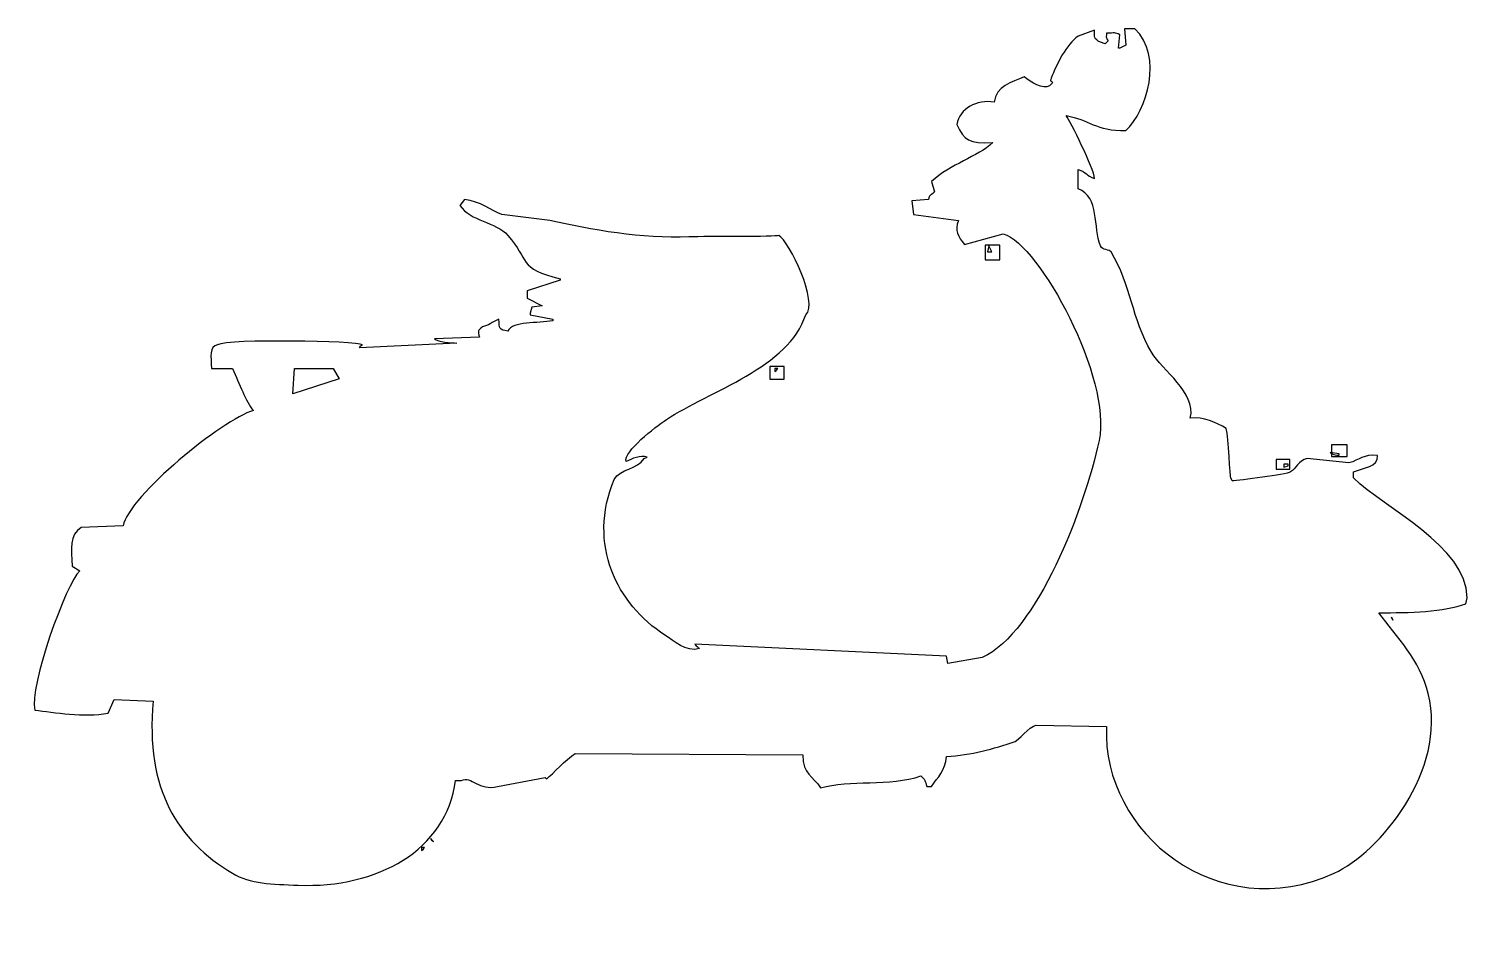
# Model space of a CAD drawing. Header units: centimetres. Extents: x -7.4 to 7.4, y -4.8 to 4.4.
import ezdxf

# ---------------------------------------------------------------- set-up
doc = ezdxf.new("R2010")
doc.units = ezdxf.units.CM
doc.header["$MEASUREMENT"] = 0
doc.layers.add('Camada 1', color=7, linetype='Continuous')

msp = doc.modelspace()

# ---------------------------------------------------------------- linework, layer by layer
at = {"layer": 'Camada 1', "color": 7}
for points in [[(2.41802, 2.05091), (2.56904, 2.05091), (2.56904, 2.20193), (2.41802, 2.20193), (2.41802, 2.05091)], [(0.19541, 0.82102), (0.34651, 0.82102), (0.34651, 0.95052), (0.19541, 0.95052), (0.19541, 0.82102)], [(5.98905, 0.02271), (6.15083, 0.02271), (6.15083, 0.14143), (5.98905, 0.14143), (5.98905, 0.02271)], [(5.41725, -0.10679), (5.55751, -0.10679), (5.55751, -0.00967), (5.41725, -0.00967), (5.41725, -0.10679)]]:
    msp.add_lwpolyline(points, close=True, dxfattribs=at)
at = {"layer": 'Camada 1'}
msp.add_open_spline([(3.66886, -2.76054), (3.66886, -2.76054), (2.94345, -2.74504), (2.94345, -2.74504), (2.94345, -2.74504), (2.87154, -2.76398), (2.7539, -2.90588), (2.72747, -2.91493), (2.72747, -2.91493), (2.50305, -2.99155), (2.27556, -3.05362), (2.01751, -3.06924), (2.01751, -3.06924), (2.00931, -3.21505), (1.92795, -3.28485), (1.8632, -3.37782), (1.8632, -3.37782), (1.8632, -3.37782), (1.81688, -3.37782), (1.81688, -3.37782), (1.81688, -3.37782), (1.79738, -3.32199), (1.79582, -3.3031), (1.7551, -3.26987), (1.7551, -3.26987), (1.43644, -3.37986), (1.01575, -3.30683), (0.72103, -3.39327), (0.72103, -3.39327), (0.64221, -3.26698), (0.53966, -3.2591), (0.5359, -3.05378), (0.5359, -3.05378), (0.5359, -3.05378), (-1.81003, -3.03833), (-1.81003, -3.03833), (-1.81003, -3.03833), (-1.9084, -3.1017), (-2.04046, -3.2492), (-2.10327, -3.30069), (-2.10327, -3.30069), (-2.10327, -3.30069), (-2.1187, -3.28524), (-2.1187, -3.28524), (-2.1187, -3.28524), (-2.1187, -3.28524), (-2.61257, -3.37782), (-2.61257, -3.37782), (-2.61257, -3.37782), (-2.80135, -3.42994), (-2.88091, -3.26315), (-2.98296, -3.31612), (-2.98296, -3.31612), (-2.98296, -3.31612), (-3.04473, -3.31612), (-3.04473, -3.31612), (-3.04473, -3.31612), (-3.13458, -4.03669), (-3.85298, -4.4279), (-4.6652, -4.39631), (-4.6652, -4.39631), (-4.93722, -4.38583), (-5.16256, -4.3821), (-5.34425, -4.27288), (-5.34425, -4.27288), (-5.91091, -3.93247), (-6.24352, -3.41309), (-6.16226, -2.49821), (-6.16226, -2.49821), (-6.16226, -2.49821), (-6.56353, -2.48276), (-6.56353, -2.48276), (-6.56353, -2.48276), (-6.56353, -2.48276), (-6.62531, -2.62161), (-6.62531, -2.62161), (-6.62531, -2.62161), (-6.87235, -2.66937), (-7.1862, -2.61624), (-7.38152, -2.59073), (-7.38152, -2.59073), (-7.44439, -2.35459), (-7.05764, -1.27739), (-6.91847, -1.15555), (-6.91847, -1.15555), (-6.91847, -1.15555), (-6.99568, -1.10919), (-6.99568, -1.10919), (-6.99568, -1.10919), (-7.00888, -0.92681), (-7.02719, -0.78735), (-6.90308, -0.708), (-6.90308, -0.708), (-6.90308, -0.708), (-6.47094, -0.69263), (-6.47094, -0.69263), (-6.47094, -0.69263), (-6.41392, -0.3845), (-5.44192, 0.40648), (-5.12818, 0.49572), (-5.12818, 0.49572), (-5.20867, 0.58917), (-5.26968, 0.77274), (-5.34427, 0.92789), (-5.34427, 0.92789), (-5.34427, 0.92789), (-5.56034, 0.92788), (-5.56034, 0.92788), (-5.56034, 0.92788), (-5.56394, 1.06001), (-5.58701, 1.15114), (-5.49856, 1.17476), (-5.49856, 1.17476), (-5.38886, 1.23593), (-4.05542, 1.21408), (-4.00157, 1.17476), (-4.00157, 1.17476), (-4.03123, 1.15325), (-4.01078, 1.1732), (-4.03245, 1.14388), (-4.03245, 1.14388), (-4.03245, 1.14388), (-3.02928, 1.19013), (-3.02928, 1.19013), (-3.02928, 1.19013), (-3.09222, 1.19833), (-3.22187, 1.1991), (-3.26079, 1.23649), (-3.26079, 1.23649), (-3.26079, 1.23649), (-2.79774, 1.25184), (-2.79774, 1.25184), (-2.79774, 1.25184), (-2.81242, 1.31986), (-2.81616, 1.31941), (-2.76686, 1.35998), (-2.76686, 1.35998), (-2.70235, 1.36728), (-2.67325, 1.4085), (-2.5971, 1.43705), (-2.5971, 1.43705), (-2.59165, 1.34265), (-2.59633, 1.32907), (-2.5045, 1.31362), (-2.5045, 1.31362), (-2.45449, 1.42316), (-2.19404, 1.39162), (-2.04151, 1.4216), (-2.04151, 1.4216), (-2.04151, 1.4216), (-2.04151, 1.43705), (-2.04151, 1.43705), (-2.04151, 1.43705), (-2.04151, 1.43705), (-2.27305, 1.48338), (-2.27305, 1.48338), (-2.27305, 1.48338), (-2.27305, 1.48338), (-2.27305, 1.49883), (-2.27305, 1.49883), (-2.27305, 1.49883), (-2.27305, 1.49883), (-2.2576, 1.56061), (-2.2576, 1.56061), (-2.2576, 1.56061), (-2.2576, 1.56061), (-2.14949, 1.57598), (-2.14949, 1.57598), (-2.14949, 1.57598), (-2.14949, 1.57598), (-2.30387, 1.65311), (-2.30387, 1.65311), (-2.30387, 1.65311), (-2.30387, 1.65311), (-2.30387, 1.73034), (-2.30387, 1.73034), (-2.30387, 1.73034), (-2.30387, 1.73034), (-1.9643, 1.83832), (-1.9643, 1.83832), (-1.9643, 1.83832), (-1.9643, 1.83832), (-1.9643, 1.85377), (-1.9643, 1.85377), (-1.9643, 1.85377), (-2.40597, 1.96196), (-2.2796, 2.04752), (-2.5045, 2.30129), (-2.5045, 2.30129), (-2.63087, 2.4439), (-2.89002, 2.44551), (-2.99837, 2.60995), (-2.99837, 2.60995), (-2.99837, 2.60995), (-2.95204, 2.67168), (-2.95204, 2.67168), (-2.95204, 2.67168), (-2.78744, 2.65287), (-2.67526, 2.55809), (-2.5662, 2.5173), (-2.5662, 2.5173), (-2.5662, 2.5173), (-2.07241, 2.45568), (-2.07241, 2.45568), (-2.07241, 2.45568), (-1.65257, 2.35831), (-1.11914, 2.2655), (-0.63705, 2.28592), (-0.63705, 2.28592), (-0.44671, 2.29388), (0.26206, 2.28375), (0.28904, 2.30129), (0.28904, 2.30129), (0.39794, 2.24226), (0.70624, 1.60057), (0.56675, 1.48338), (0.56675, 1.48338), (0.40186, 0.94225), (-0.428, 0.69714), (-0.86851, 0.40306), (-0.86851, 0.40306), (-0.98942, 0.32239), (-1.31105, 0.07728), (-1.28531, -0.02895), (-1.28531, -0.02895), (-1.22464, -0.00109), (-1.13444, 0.03987), (-1.06922, 0.0173), (-1.06922, 0.0173), (-1.06922, 0.0173), (-1.10004, 0.00185), (-1.10004, 0.00185), (-1.10004, 0.00185), (-1.16891, -0.1093), (-1.34531, -0.10406), (-1.40873, -0.21413), (-1.40873, -0.21413), (-1.68548, -0.88533), (-1.38026, -1.49704), (-0.88398, -1.81915), (-0.88398, -1.81915), (-0.79397, -1.87757), (-0.66914, -1.99711), (-0.52896, -1.95808), (-0.52896, -1.95808), (-0.55103, -1.93734), (-0.55619, -1.93874), (-0.57529, -1.91175), (-0.57529, -1.91175), (-0.57529, -1.91175), (2.01755, -2.03523), (2.01755, -2.03523), (2.01755, -2.03523), (2.01755, -2.03523), (2.033, -2.11238), (2.033, -2.11238), (2.033, -2.11238), (2.033, -2.11238), (2.38791, -2.05068), (2.38791, -2.05068), (2.38791, -2.05068), (2.95565, -1.78591), (3.43947, -0.52165), (3.59174, 0.18706), (3.59174, 0.18706), (3.72779, 0.8201), (2.98045, 2.20776), (2.604, 2.31674), (2.604, 2.31674), (2.604, 2.31674), (2.20273, 2.20868), (2.20273, 2.20868), (2.20273, 2.20868), (2.14127, 2.28795), (2.10023, 2.35174), (2.14095, 2.45567), (2.14095, 2.45567), (2.14095, 2.45567), (1.67806, 2.51729), (1.67806, 2.51729), (1.67806, 2.51729), (1.67806, 2.51729), (1.66261, 2.6563), (1.66261, 2.6563), (1.66261, 2.6563), (1.66261, 2.6563), (1.83237, 2.67167), (1.83237, 2.67167), (1.83237, 2.67167), (1.84383, 2.72496), (1.84531, 2.70194), (1.89399, 2.7488), (1.89399, 2.7488), (1.89399, 2.7488), (1.86325, 2.85694), (1.86325, 2.85694), (1.86325, 2.85694), (2.06076, 3.03752), (2.33722, 3.10827), (2.49597, 3.25805), (2.49597, 3.25805), (2.25033, 3.24628), (2.19776, 3.2852), (2.1255, 3.44323), (2.1255, 3.44323), (2.15688, 3.61315), (2.32817, 3.70395), (2.51134, 3.67477), (2.51134, 3.67477), (2.52507, 3.83704), (2.69425, 3.88236), (2.82008, 3.9371), (2.82008, 3.9371), (2.8881, 3.88053), (3.01479, 3.80097), (3.08249, 3.84452), (3.08249, 3.84452), (3.08249, 3.84452), (3.11331, 3.8754), (3.11331, 3.8754), (3.11331, 3.8754), (3.08413, 3.91456), (3.08645, 3.87432), (3.09794, 3.92173), (3.09794, 3.92173), (3.15363, 4.06434), (3.25661, 4.27254), (3.37565, 4.35374), (3.37565, 4.35374), (3.37565, 4.35374), (3.54541, 4.41552), (3.54541, 4.41552), (3.54541, 4.41552), (3.54128, 4.34562), (3.53745, 4.3258), (3.60719, 4.29212), (3.60719, 4.29212), (3.60719, 4.29212), (3.65352, 4.27667), (3.65352, 4.27667), (3.65352, 4.27667), (3.65352, 4.27667), (3.68426, 4.30757), (3.68426, 4.30757), (3.68426, 4.30757), (3.66193, 4.35533), (3.66569, 4.32067), (3.66889, 4.38464), (3.66889, 4.38464), (3.75462, 4.38808), (3.75377, 4.39594), (3.80782, 4.36919), (3.80782, 4.36919), (3.80782, 4.36919), (3.79237, 4.23034), (3.79237, 4.23034), (3.79237, 4.23034), (3.79237, 4.23034), (3.80782, 4.23033), (3.80782, 4.23033), (3.80782, 4.23033), (3.80782, 4.23033), (3.8696, 4.26121), (3.8696, 4.26121), (3.8696, 4.26121), (3.8696, 4.26121), (3.85412, 4.43099), (3.85412, 4.43099), (3.85412, 4.43099), (3.85412, 4.43099), (3.9621, 4.43099), (3.9621, 4.43099), (3.9621, 4.43099), (4.25634, 4.14688), (4.08722, 3.5885), (3.86958, 3.38163), (3.86958, 3.38163), (3.55285, 3.37787), (3.49189, 3.49654), (3.25215, 3.53594), (3.25215, 3.53594), (3.29218, 3.4839), (3.54086, 2.98566), (3.54539, 2.88776), (3.54539, 2.88776), (3.45808, 2.91578), (3.46628, 2.95478), (3.37563, 2.98036), (3.37563, 2.98036), (3.37563, 2.98036), (3.37563, 2.94948), (3.37563, 2.94948), (3.37563, 2.94948), (3.37563, 2.94948), (3.37563, 2.77972), (3.37563, 2.77972), (3.37563, 2.77972), (3.59976, 2.7031), (3.52917, 2.38105), (3.60717, 2.19327), (3.60717, 2.19327), (3.62648, 2.14668), (3.69967, 2.15707), (3.7152, 2.13154), (3.7152, 2.13154), (3.92708, 1.78176), (3.92708, 1.44804), (4.13192, 1.09757), (4.13192, 1.09757), (4.24363, 0.90636), (4.59539, 0.6867), (4.53311, 0.41849), (4.53311, 0.41849), (4.6676, 0.4313), (4.80084, 0.37393), (4.90366, 0.31054), (4.90366, 0.31054), (4.92861, 0.21921), (4.94234, -0.19391), (4.94983, -0.1987), (4.94983, -0.1987), (4.94983, -0.1987), (4.96528, -0.22958), (4.96528, -0.22958), (4.96528, -0.22958), (5.03595, -0.22381), (5.52302, -0.16611), (5.56718, -0.13708), (5.56718, -0.13708), (5.62327, -0.10009), (5.64693, -0.02053), (5.73694, 0.00185), (5.73694, 0.00185), (5.73694, 0.00185), (6.16908, -0.0444), (6.16908, -0.0444), (6.16908, -0.0444), (6.28018, -0.01117), (6.31746, 0.04876), (6.46232, 0.03267), (6.46232, 0.03267), (6.47301, -0.08981), (6.31606, -0.08996), (6.21544, -0.13709), (6.21544, -0.13709), (6.21544, -0.13709), (6.21544, -0.19871), (6.21544, -0.19871), (6.21544, -0.19871), (6.53122, -0.51113), (7.38633, -0.9025), (7.38836, -1.43341), (7.38836, -1.43341), (7.38836, -1.43341), (7.37291, -1.49503), (7.37291, -1.49503), (7.37291, -1.49503), (7.15185, -1.58023), (6.78924, -1.5888), (6.47777, -1.58769), (6.47777, -1.58769), (6.65986, -1.83717), (6.90221, -2.07635), (6.98709, -2.42105), (6.98709, -2.42105), (7.18272, -3.2152), (6.48719, -4.05662), (6.0148, -4.27287), (6.0148, -4.27287), (4.82212, -4.81887), (3.61729, -3.86208), (3.66886, -2.76054)], degree=3, knots=[0, 0, 0, 0, 0.00840336, 0.00840336, 0.00840336, 0.00840336, 0.01680672, 0.01680672, 0.01680672, 0.01680672, 0.02521008, 0.02521008, 0.02521008, 0.02521008, 0.03361345, 0.03361345, 0.03361345, 0.03361345, 0.04201681, 0.04201681, 0.04201681, 0.04201681, 0.05042017, 0.05042017, 0.05042017, 0.05042017, 0.05882353, 0.05882353, 0.05882353, 0.05882353, 0.06722689, 0.06722689, 0.06722689, 0.06722689, 0.07563025, 0.07563025, 0.07563025, 0.07563025, 0.08403361, 0.08403361, 0.08403361, 0.08403361, 0.09243697, 0.09243697, 0.09243697, 0.09243697, 0.10084034, 0.10084034, 0.10084034, 0.10084034, 0.1092437, 0.1092437, 0.1092437, 0.1092437, 0.11764706, 0.11764706, 0.11764706, 0.11764706, 0.12605042, 0.12605042, 0.12605042, 0.12605042, 0.13445378, 0.13445378, 0.13445378, 0.13445378, 0.14285714, 0.14285714, 0.14285714, 0.14285714, 0.1512605, 0.1512605, 0.1512605, 0.1512605, 0.15966387, 0.15966387, 0.15966387, 0.15966387, 0.16806723, 0.16806723, 0.16806723, 0.16806723, 0.17647059, 0.17647059, 0.17647059, 0.17647059, 0.18487395, 0.18487395, 0.18487395, 0.18487395, 0.19327731, 0.19327731, 0.19327731, 0.19327731, 0.20168067, 0.20168067, 0.20168067, 0.20168067, 0.21008403, 0.21008403, 0.21008403, 0.21008403, 0.21848739, 0.21848739, 0.21848739, 0.21848739, 0.22689076, 0.22689076, 0.22689076, 0.22689076, 0.23529412, 0.23529412, 0.23529412, 0.23529412, 0.24369748, 0.24369748, 0.24369748, 0.24369748, 0.25210084, 0.25210084, 0.25210084, 0.25210084, 0.2605042, 0.2605042, 0.2605042, 0.2605042, 0.26890756, 0.26890756, 0.26890756, 0.26890756, 0.27731092, 0.27731092, 0.27731092, 0.27731092, 0.28571429, 0.28571429, 0.28571429, 0.28571429, 0.29411765, 0.29411765, 0.29411765, 0.29411765, 0.30252101, 0.30252101, 0.30252101, 0.30252101, 0.31092437, 0.31092437, 0.31092437, 0.31092437, 0.31932773, 0.31932773, 0.31932773, 0.31932773, 0.32773109, 0.32773109, 0.32773109, 0.32773109, 0.33613445, 0.33613445, 0.33613445, 0.33613445, 0.34453782, 0.34453782, 0.34453782, 0.34453782, 0.35294118, 0.35294118, 0.35294118, 0.35294118, 0.36134454, 0.36134454, 0.36134454, 0.36134454, 0.3697479, 0.3697479, 0.3697479, 0.3697479, 0.37815126, 0.37815126, 0.37815126, 0.37815126, 0.38655462, 0.38655462, 0.38655462, 0.38655462, 0.39495798, 0.39495798, 0.39495798, 0.39495798, 0.40336134, 0.40336134, 0.40336134, 0.40336134, 0.41176471, 0.41176471, 0.41176471, 0.41176471, 0.42016807, 0.42016807, 0.42016807, 0.42016807, 0.42857143, 0.42857143, 0.42857143, 0.42857143, 0.43697479, 0.43697479, 0.43697479, 0.43697479, 0.44537815, 0.44537815, 0.44537815, 0.44537815, 0.45378151, 0.45378151, 0.45378151, 0.45378151, 0.46218487, 0.46218487, 0.46218487, 0.46218487, 0.47058824, 0.47058824, 0.47058824, 0.47058824, 0.4789916, 0.4789916, 0.4789916, 0.4789916, 0.48739496, 0.48739496, 0.48739496, 0.48739496, 0.49579832, 0.49579832, 0.49579832, 0.49579832, 0.50420168, 0.50420168, 0.50420168, 0.50420168, 0.51260504, 0.51260504, 0.51260504, 0.51260504, 0.5210084, 0.5210084, 0.5210084, 0.5210084, 0.52941176, 0.52941176, 0.52941176, 0.52941176, 0.53781513, 0.53781513, 0.53781513, 0.53781513, 0.54621849, 0.54621849, 0.54621849, 0.54621849, 0.55462185, 0.55462185, 0.55462185, 0.55462185, 0.56302521, 0.56302521, 0.56302521, 0.56302521, 0.57142857, 0.57142857, 0.57142857, 0.57142857, 0.57983193, 0.57983193, 0.57983193, 0.57983193, 0.58823529, 0.58823529, 0.58823529, 0.58823529, 0.59663866, 0.59663866, 0.59663866, 0.59663866, 0.60504202, 0.60504202, 0.60504202, 0.60504202, 0.61344538, 0.61344538, 0.61344538, 0.61344538, 0.62184874, 0.62184874, 0.62184874, 0.62184874, 0.6302521, 0.6302521, 0.6302521, 0.6302521, 0.63865546, 0.63865546, 0.63865546, 0.63865546, 0.64705882, 0.64705882, 0.64705882, 0.64705882, 0.65546218, 0.65546218, 0.65546218, 0.65546218, 0.66386555, 0.66386555, 0.66386555, 0.66386555, 0.67226891, 0.67226891, 0.67226891, 0.67226891, 0.68067227, 0.68067227, 0.68067227, 0.68067227, 0.68907563, 0.68907563, 0.68907563, 0.68907563, 0.69747899, 0.69747899, 0.69747899, 0.69747899, 0.70588235, 0.70588235, 0.70588235, 0.70588235, 0.71428571, 0.71428571, 0.71428571, 0.71428571, 0.72268908, 0.72268908, 0.72268908, 0.72268908, 0.73109244, 0.73109244, 0.73109244, 0.73109244, 0.7394958, 0.7394958, 0.7394958, 0.7394958, 0.74789916, 0.74789916, 0.74789916, 0.74789916, 0.75630252, 0.75630252, 0.75630252, 0.75630252, 0.76470588, 0.76470588, 0.76470588, 0.76470588, 0.77310924, 0.77310924, 0.77310924, 0.77310924, 0.78151261, 0.78151261, 0.78151261, 0.78151261, 0.78991597, 0.78991597, 0.78991597, 0.78991597, 0.79831933, 0.79831933, 0.79831933, 0.79831933, 0.80672269, 0.80672269, 0.80672269, 0.80672269, 0.81512605, 0.81512605, 0.81512605, 0.81512605, 0.82352941, 0.82352941, 0.82352941, 0.82352941, 0.83193277, 0.83193277, 0.83193277, 0.83193277, 0.84033613, 0.84033613, 0.84033613, 0.84033613, 0.8487395, 0.8487395, 0.8487395, 0.8487395, 0.85714286, 0.85714286, 0.85714286, 0.85714286, 0.86554622, 0.86554622, 0.86554622, 0.86554622, 0.87394958, 0.87394958, 0.87394958, 0.87394958, 0.88235294, 0.88235294, 0.88235294, 0.88235294, 0.8907563, 0.8907563, 0.8907563, 0.8907563, 0.89915966, 0.89915966, 0.89915966, 0.89915966, 0.90756303, 0.90756303, 0.90756303, 0.90756303, 0.91596639, 0.91596639, 0.91596639, 0.91596639, 0.92436975, 0.92436975, 0.92436975, 0.92436975, 0.93277311, 0.93277311, 0.93277311, 0.93277311, 0.94117647, 0.94117647, 0.94117647, 0.94117647, 0.94957983, 0.94957983, 0.94957983, 0.94957983, 0.95798319, 0.95798319, 0.95798319, 0.95798319, 0.96638655, 0.96638655, 0.96638655, 0.96638655, 0.97478992, 0.97478992, 0.97478992, 0.97478992, 0.98319328, 0.98319328, 0.98319328, 0.98319328, 1, 1, 1, 1], dxfattribs=at)
at = {"layer": 'Camada 1', "color": 7}
for points, knots in [([(2.45569, 2.19513), (2.45569, 2.19513), (2.48651, 2.13343), (2.48651, 2.13343), (2.48651, 2.13343), (2.48651, 2.13343), (2.44016, 2.13343), (2.44016, 2.13343), (2.44016, 2.13343), (2.44016, 2.13343), (2.45569, 2.19513), (2.45569, 2.19513)], [0, 0, 0, 0, 0.25, 0.25, 0.25, 0.25, 0.5, 0.5, 0.5, 0.5, 1, 1, 1, 1]), ([(-4.70552, 0.92968), (-4.70552, 0.92968), (-4.72095, 0.66735), (-4.72095, 0.66735), (-4.72095, 0.66735), (-4.72095, 0.66735), (-4.24245, 0.82165), (-4.24245, 0.82165), (-4.24245, 0.82165), (-4.24245, 0.82165), (-4.30426, 0.92968), (-4.30426, 0.92968), (-4.30426, 0.92968), (-4.30426, 0.92968), (-4.70552, 0.92968), (-4.70552, 0.92968)], [0, 0, 0, 0, 0.2, 0.2, 0.2, 0.2, 0.4, 0.4, 0.4, 0.4, 0.6, 0.6, 0.6, 0.6, 1, 1, 1, 1]), ([(0.24862, 0.92968), (0.24862, 0.92968), (0.27952, 0.92968), (0.27952, 0.92968), (0.27952, 0.92968), (0.25812, 0.89997), (0.27793, 0.92039), (0.24862, 0.89888), (0.24862, 0.89888), (0.24862, 0.89888), (0.24862, 0.92968), (0.24862, 0.92968)], [0, 0, 0, 0, 0.25, 0.25, 0.25, 0.25, 0.5, 0.5, 0.5, 0.5, 1, 1, 1, 1]), ([(5.97446, 0.06544), (5.97446, 0.06544), (6.06714, 0.04999), (6.06714, 0.04999), (6.06714, 0.04999), (6.06714, 0.04999), (6.06714, 0.03454), (6.06714, 0.03454), (6.06714, 0.03454), (6.0302, 0.0383), (6.01586, 0.03941), (6.00356, 0.04502), (6.00356, 0.04502), (5.99505, 0.04891), (5.98764, 0.05497), (5.97446, 0.06544)], [0, 0, 0, 0, 0.2, 0.2, 0.2, 0.2, 0.4, 0.4, 0.4, 0.4, 0.6, 0.6, 0.6, 0.6, 1, 1, 1, 1]), ([(5.49604, -0.05796), (5.49604, -0.05796), (5.54237, -0.05796), (5.54237, -0.05796), (5.54237, -0.05796), (5.54237, -0.05796), (5.54237, -0.07341), (5.54237, -0.07341), (5.54237, -0.07341), (5.54237, -0.07341), (5.49604, -0.08886), (5.49604, -0.08886), (5.49604, -0.08886), (5.49604, -0.08886), (5.49604, -0.05796), (5.49604, -0.05796)], [0, 0, 0, 0, 0.2, 0.2, 0.2, 0.2, 0.4, 0.4, 0.4, 0.4, 0.6, 0.6, 0.6, 0.6, 1, 1, 1, 1]), ([(6.60719, -1.63207), (6.60719, -1.63207), (6.62269, -1.66305), (6.62269, -1.66305), (6.62269, -1.66305), (6.62269, -1.66305), (6.60719, -1.63207), (6.60719, -1.63207)], [0, 0, 0, 0, 0.33333333, 0.33333333, 0.33333333, 0.33333333, 1, 1, 1, 1]), ([(-3.30106, -3.91606), (-3.30106, -3.91606), (-3.27018, -3.94696), (-3.27018, -3.94696), (-3.27018, -3.94696), (-3.2999, -3.92558), (-3.27937, -3.9454), (-3.30106, -3.91606)], [0, 0, 0, 0, 0.33333333, 0.33333333, 0.33333333, 0.33333333, 1, 1, 1, 1]), ([(-3.39367, -4.00866), (-3.39367, -4.00866), (-3.36284, -4.00866), (-3.36284, -4.00866), (-3.36284, -4.00866), (-3.38422, -4.03837), (-3.3644, -4.01795), (-3.39366, -4.03954), (-3.39366, -4.03954), (-3.39366, -4.03954), (-3.39367, -4.00866), (-3.39367, -4.00866)], [0, 0, 0, 0, 0.25, 0.25, 0.25, 0.25, 0.5, 0.5, 0.5, 0.5, 1, 1, 1, 1])]:
    msp.add_open_spline(points, degree=3, knots=knots, dxfattribs=at)

doc.saveas('drawing.dxf')
